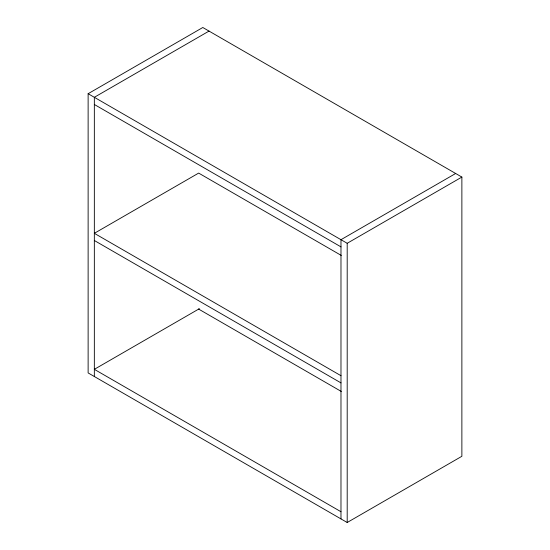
<?xml version="1.0" encoding="UTF-8"?>
<svg xmlns="http://www.w3.org/2000/svg" width="550" height="550" viewBox="0 0 550 550"><rect width="100%" height="100%" fill="white"/><g stroke="black" fill="none" stroke-linecap="round" stroke-linejoin="round"><path stroke-width="0.82" d="M88.124 93.713L202.806 27.5L461.876 177.072L461.876 456.287L347.194 522.5L88.124 372.928L88.124 93.713L347.194 243.286L461.876 177.072M209.021 31.089L94.339 97.302L94.339 376.516M199.403 308.674L94.339 369.332L340.979 511.734M455.661 173.484L340.979 239.697L340.979 518.911M94.339 104.479L340.979 246.881M341.296 255.441L198.66 173.092L94.339 233.317L340.979 375.712M94.339 240.501L340.979 382.896M198.474 308.997L341.323 391.469M347.194 243.286L347.194 522.5"/></g></svg>
